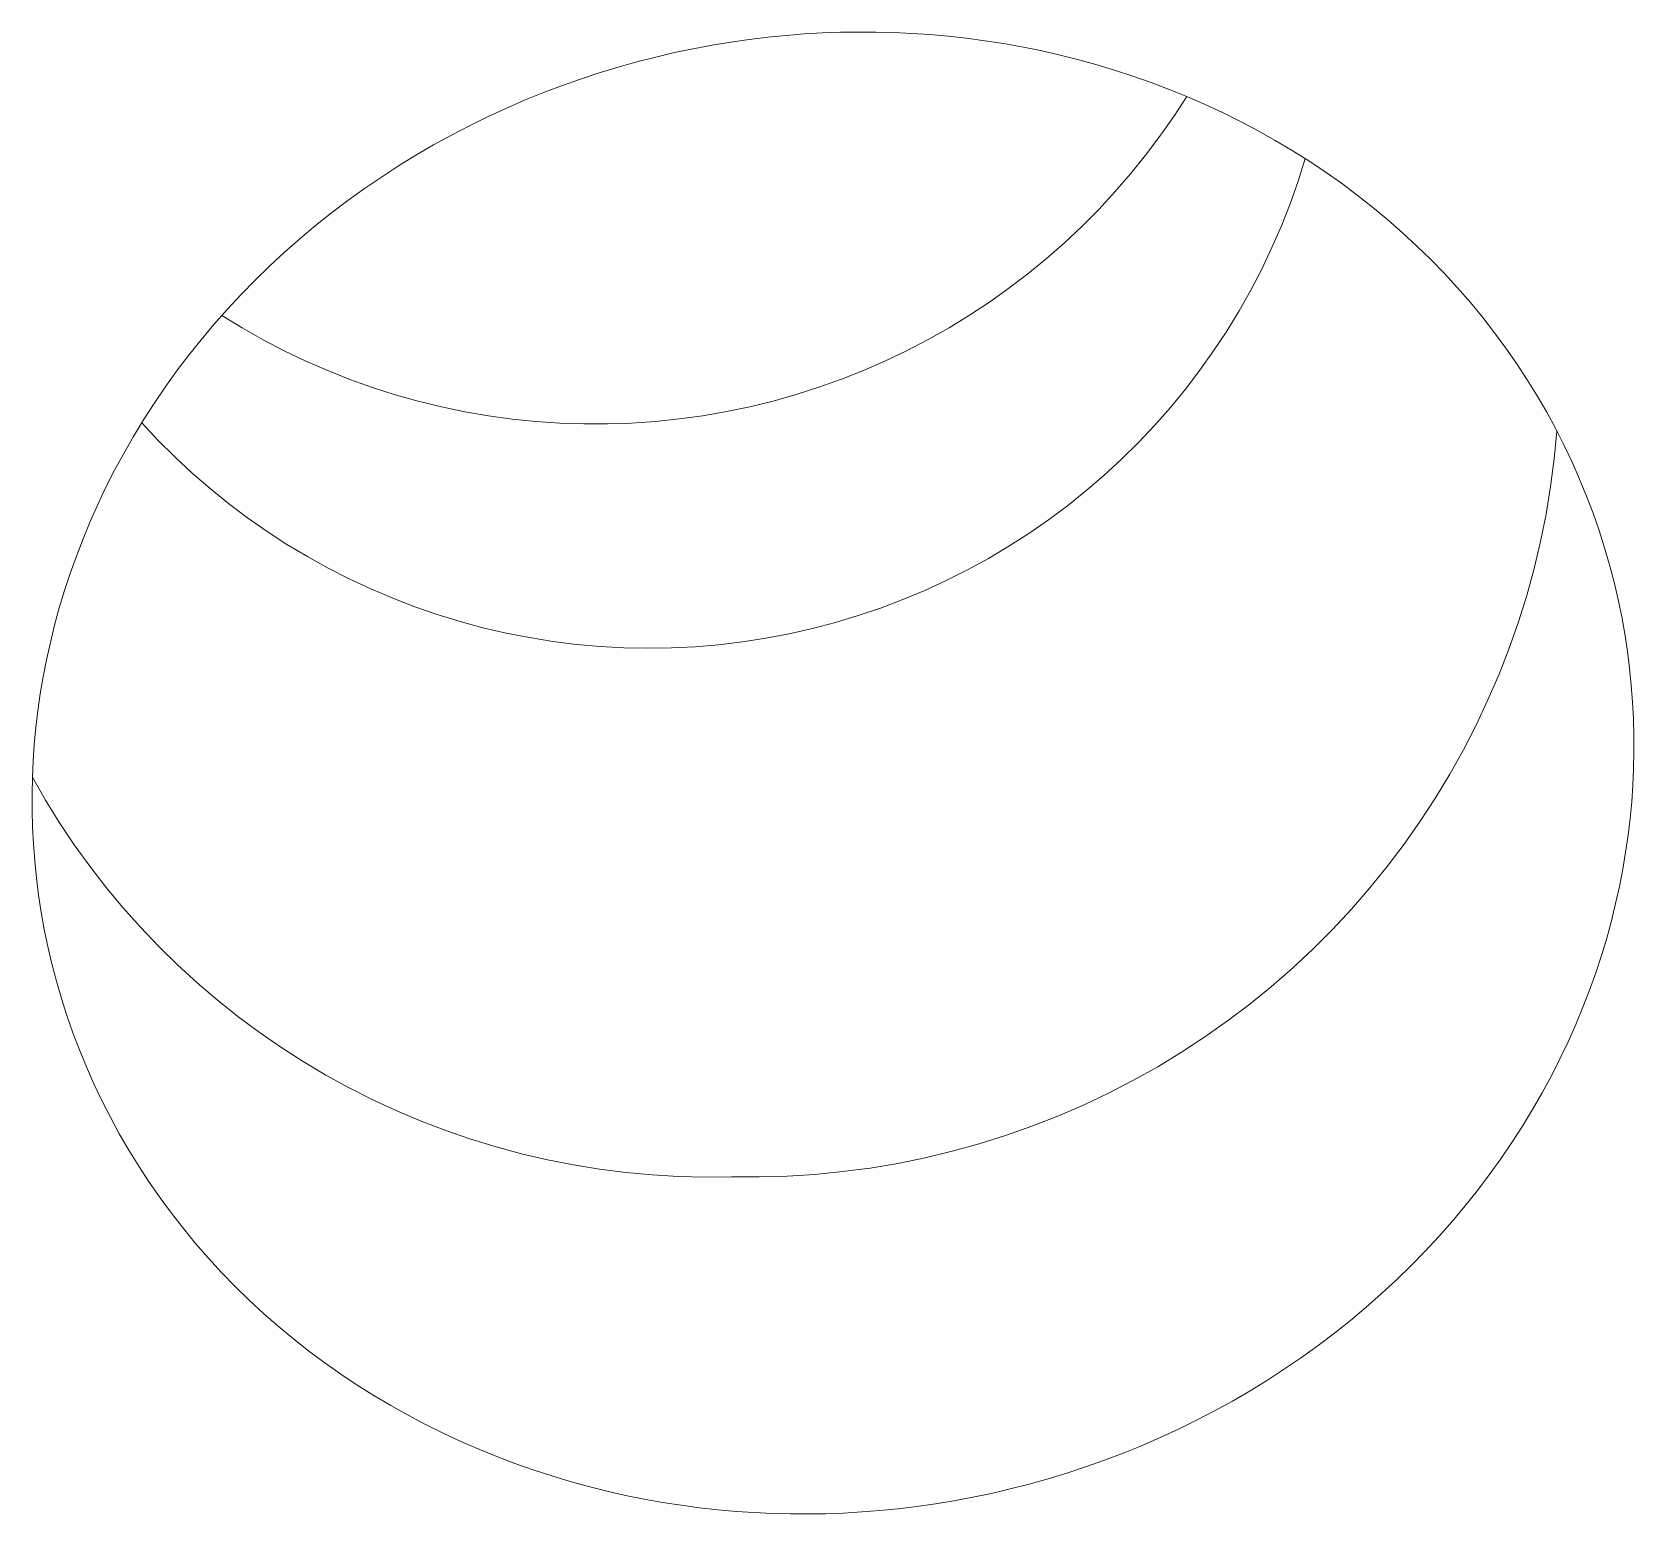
# Model space of a CAD drawing. Header units: millimetres. Extents: x 492 to 7139, y 278 to 5201.
# Drawn here: x 6227.29 to 6232.55, y 3239.7 to 3244.57 of the extents above; entities that cross this region are included whole.
import ezdxf

# ---------------------------------------------------------------- set-up
doc = ezdxf.new("R2010")
doc.units = ezdxf.units.MM
doc.layers.add('ZANO_R', color=7, linetype='Continuous', lineweight=0)

msp = doc.modelspace()

# ---------------------------------------------------------------- linework, layer by layer
at = {"layer": 'ZANO_R'}
for p, q in [((6229.9469, 3244.5657), (6230.0052, 3244.5666)), ((6230.0052, 3244.5666), (6230.0635, 3244.5663)), ((6230.0635, 3244.5663), (6230.1223, 3244.5648)), ((6229.464, 3244.5119), (6229.5255, 3244.5234)), ((6229.5255, 3244.5234), (6229.5868, 3244.5335)), ((6229.5868, 3244.5335), (6229.6477, 3244.5422)), ((6229.6477, 3244.5422), (6229.7084, 3244.5495)), ((6229.7084, 3244.5495), (6229.7687, 3244.5555)), ((6229.7687, 3244.5555), (6229.8285, 3244.5602)), ((6229.8285, 3244.5602), (6229.8879, 3244.5636)), ((6229.8879, 3244.5636), (6229.9469, 3244.5657)), ((6230.1223, 3244.5648), (6230.1815, 3244.5621)), ((6230.1815, 3244.5621), (6230.2411, 3244.5581)), ((6230.2411, 3244.5581), (6230.301, 3244.5527)), ((6230.301, 3244.5527), (6230.3612, 3244.5461)), ((6230.3612, 3244.5461), (6230.4216, 3244.538)), ((6230.4216, 3244.538), (6230.4822, 3244.5286)), ((6230.4822, 3244.5286), (6230.5429, 3244.5178)), ((6230.5429, 3244.5178), (6230.6037, 3244.5055)), ((6229.2169, 3244.4514), (6229.2787, 3244.4688)), ((6229.2787, 3244.4688), (6229.3406, 3244.4846)), ((6229.3406, 3244.4846), (6229.4024, 3244.499)), ((6229.4024, 3244.499), (6229.464, 3244.5119)), ((6230.6037, 3244.5055), (6230.6646, 3244.4918)), ((6230.6646, 3244.4918), (6230.7254, 3244.4766)), ((6230.7254, 3244.4766), (6230.7861, 3244.46)), ((6229.0318, 3244.3905), (6229.0933, 3244.4123)), ((6229.0933, 3244.4123), (6229.155, 3244.4326)), ((6229.155, 3244.4326), (6229.2169, 3244.4514)), ((6230.7861, 3244.46), (6230.8466, 3244.4419)), ((6230.8466, 3244.4419), (6230.907, 3244.4222)), ((6230.907, 3244.4222), (6230.967, 3244.4011)), ((6228.9095, 3244.3424), (6228.9705, 3244.3672)), ((6228.9705, 3244.3672), (6229.0318, 3244.3905)), ((6230.967, 3244.4011), (6231.0268, 3244.3784)), ((6231.0268, 3244.3784), (6231.0861, 3244.3542)), ((6228.7886, 3244.2882), (6228.8489, 3244.3161)), ((6228.8489, 3244.3161), (6228.9095, 3244.3424)), ((6231.0413, 3244.2893), (6231.0841, 3244.3551)), ((6231.0861, 3244.3542), (6231.145, 3244.3286)), ((6231.145, 3244.3286), (6231.2034, 3244.3014)), ((6228.6697, 3244.2281), (6228.7289, 3244.2589)), ((6228.7289, 3244.2589), (6228.7886, 3244.2882)), ((6230.9963, 3244.2249), (6231.0413, 3244.2893)), ((6231.2034, 3244.3014), (6231.2611, 3244.2727)), ((6231.2611, 3244.2727), (6231.3182, 3244.2426)), ((6228.6112, 3244.1959), (6228.6697, 3244.2281)), ((6230.9491, 3244.1622), (6230.9963, 3244.2249)), ((6231.3182, 3244.2426), (6231.3746, 3244.2109)), ((6231.3746, 3244.2109), (6231.4302, 3244.1779)), ((6228.4962, 3244.1271), (6228.5533, 3244.1622)), ((6228.5533, 3244.1622), (6228.6112, 3244.1959)), ((6230.8998, 3244.1011), (6230.9491, 3244.1622)), ((6231.4302, 3244.1779), (6231.485, 3244.1434)), ((6231.4732, 3244.151), (6231.4497, 3244.0766)), ((6228.4399, 3244.0906), (6228.4962, 3244.1271)), ((6230.8484, 3244.0417), (6230.8998, 3244.1011)), ((6231.485, 3244.1434), (6231.5388, 3244.1074)), ((6231.5388, 3244.1074), (6231.5917, 3244.0701)), ((6228.3299, 3244.0135), (6228.3844, 3244.0527)), ((6228.3844, 3244.0527), (6228.4399, 3244.0906)), ((6230.7951, 3243.9842), (6230.8484, 3244.0417)), ((6231.4497, 3244.0766), (6231.4237, 3244.003)), ((6231.5917, 3244.0701), (6231.6436, 3244.0315)), ((6228.2764, 3243.9729), (6228.3299, 3244.0135)), ((6231.4237, 3244.003), (6231.3951, 3243.9304)), ((6231.6436, 3244.0315), (6231.6944, 3243.9915)), ((6231.6944, 3243.9915), (6231.7441, 3243.9503)), ((6228.2239, 3243.9311), (6228.2764, 3243.9729)), ((6230.7397, 3243.9285), (6230.7951, 3243.9842)), ((6231.7441, 3243.9503), (6231.7926, 3243.9078)), ((6228.1223, 3243.8439), (6228.1725, 3243.8881)), ((6228.1725, 3243.8881), (6228.2239, 3243.9311)), ((6230.6825, 3243.8747), (6230.7397, 3243.9285)), ((6231.3951, 3243.9304), (6231.364, 3243.8589)), ((6231.7926, 3243.9078), (6231.8398, 3243.8641)), ((6228.0732, 3243.7985), (6228.1223, 3243.8439)), ((6230.6235, 3243.8229), (6230.6825, 3243.8747)), ((6231.364, 3243.8589), (6231.3305, 3243.7885)), ((6231.8398, 3243.8641), (6231.8858, 3243.8193)), ((6228.0255, 3243.752), (6228.0732, 3243.7985)), ((6230.5628, 3243.7732), (6230.6235, 3243.8229)), ((6231.3305, 3243.7885), (6231.2945, 3243.7192)), ((6231.8858, 3243.8193), (6231.9304, 3243.7733)), ((6227.979, 3243.7045), (6228.0255, 3243.752)), ((6230.4364, 3243.6801), (6230.5004, 3243.7256)), ((6230.5004, 3243.7256), (6230.5628, 3243.7732)), ((6231.9304, 3243.7733), (6231.9736, 3243.7263)), ((6231.9736, 3243.7263), (6232.0155, 3243.6783)), ((6227.9339, 3243.656), (6227.979, 3243.7045)), ((6230.3708, 3243.6369), (6230.4364, 3243.6801)), ((6231.2945, 3243.7192), (6231.2562, 3243.6513)), ((6232.0155, 3243.6783), (6232.0559, 3243.6292)), ((6227.8902, 3243.6065), (6227.9339, 3243.656)), ((6227.9159, 3243.636), (6227.9829, 3243.5951)), ((6230.3039, 3243.5959), (6230.3708, 3243.6369)), ((6231.2562, 3243.6513), (6231.2155, 3243.5848)), ((6232.0559, 3243.6292), (6232.0948, 3243.5793)), ((6227.8479, 3243.5562), (6227.8902, 3243.6065)), ((6227.9829, 3243.5951), (6228.0513, 3243.5565)), ((6230.2355, 3243.5573), (6230.3039, 3243.5959)), ((6231.2155, 3243.5848), (6231.1725, 3243.5197)), ((6232.0948, 3243.5793), (6232.1322, 3243.5286)), ((6227.807, 3243.505), (6227.8479, 3243.5562)), ((6228.0513, 3243.5565), (6228.121, 3243.5202)), ((6228.121, 3243.5202), (6228.1918, 3243.4864)), ((6230.0951, 3243.4871), (6230.1659, 3243.521)), ((6230.1659, 3243.521), (6230.2355, 3243.5573)), ((6231.1725, 3243.5197), (6231.1273, 3243.4561)), ((6232.1322, 3243.5286), (6232.168, 3243.477)), ((6227.7676, 3243.453), (6227.807, 3243.505)), ((6228.1918, 3243.4864), (6228.2638, 3243.4551)), ((6230.0231, 3243.4557), (6230.0951, 3243.4871)), ((6232.168, 3243.477), (6232.2023, 3243.4247)), ((6227.7298, 3243.4003), (6227.7676, 3243.453)), ((6228.2638, 3243.4551), (6228.3368, 3243.4262)), ((6228.3368, 3243.4262), (6228.4107, 3243.3998)), ((6229.8762, 3243.4003), (6229.9501, 3243.4268)), ((6229.9501, 3243.4268), (6230.0231, 3243.4557)), ((6231.1273, 3243.4561), (6231.0799, 3243.3941)), ((6232.2023, 3243.4247), (6232.235, 3243.3717)), ((6227.6935, 3243.3469), (6227.7298, 3243.4003)), ((6228.4107, 3243.3998), (6228.4855, 3243.376)), ((6228.4855, 3243.376), (6228.5611, 3243.3548)), ((6229.7259, 3243.3552), (6229.8014, 3243.3765)), ((6229.8014, 3243.3765), (6229.8762, 3243.4003)), ((6231.0799, 3243.3941), (6231.0304, 3243.3339)), ((6232.235, 3243.3717), (6232.2661, 3243.318)), ((6227.6587, 3243.2929), (6227.6935, 3243.3469)), ((6228.5611, 3243.3548), (6228.6374, 3243.3361)), ((6228.6374, 3243.3361), (6228.7142, 3243.3201)), ((6228.7142, 3243.3201), (6228.7916, 3243.3068)), ((6228.7916, 3243.3068), (6228.8694, 3243.2961)), ((6229.4176, 3243.2963), (6229.4954, 3243.307)), ((6229.4954, 3243.307), (6229.5728, 3243.3204)), ((6229.5728, 3243.3204), (6229.6496, 3243.3365)), ((6229.6496, 3243.3365), (6229.7259, 3243.3552)), ((6231.0304, 3243.3339), (6230.9788, 3243.2753)), ((6232.2661, 3243.318), (6232.2956, 3243.2638)), ((6227.6256, 3243.2383), (6227.6587, 3243.2929)), ((6227.7064, 3243.2269), (6227.6531, 3243.2839)), ((6228.8694, 3243.2961), (6228.9475, 3243.288)), ((6228.9475, 3243.288), (6229.0258, 3243.2827)), ((6229.0258, 3243.2827), (6229.1043, 3243.28)), ((6229.1043, 3243.28), (6229.1828, 3243.28)), ((6229.1828, 3243.28), (6229.2612, 3243.2828)), ((6229.2612, 3243.2828), (6229.3395, 3243.2882)), ((6229.3395, 3243.2882), (6229.4176, 3243.2963)), ((6230.9788, 3243.2753), (6230.9252, 3243.2186)), ((6232.2909, 3243.1649), (6232.2997, 3243.256)), ((6232.2956, 3243.2638), (6232.3234, 3243.2091)), ((6227.594, 3243.1833), (6227.6256, 3243.2383)), ((6227.7616, 3243.1718), (6227.7064, 3243.2269)), ((6230.9252, 3243.2186), (6230.8697, 3243.1638)), ((6232.3234, 3243.2091), (6232.3496, 3243.154)), ((6227.564, 3243.1279), (6227.594, 3243.1833)), ((6227.8188, 3243.1187), (6227.7616, 3243.1718)), ((6230.8697, 3243.1638), (6230.8123, 3243.111)), ((6232.2789, 3243.0742), (6232.2909, 3243.1649)), ((6232.3496, 3243.154), (6232.3742, 3243.0984)), ((6227.5357, 3243.072), (6227.564, 3243.1279)), ((6227.8777, 3243.0675), (6227.8188, 3243.1187)), ((6230.8123, 3243.111), (6230.7531, 3243.0602)), ((6232.3742, 3243.0984), (6232.3971, 3243.0425)), ((6227.509, 3243.0159), (6227.5357, 3243.072)), ((6227.9383, 3243.0185), (6227.8777, 3243.0675)), ((6230.7531, 3243.0602), (6230.6922, 3243.0114)), ((6232.2639, 3242.9839), (6232.2789, 3243.0742)), ((6232.3971, 3243.0425), (6232.4184, 3242.9864)), ((6227.4839, 3242.9595), (6227.509, 3243.0159)), ((6228.0007, 3242.9716), (6227.9383, 3243.0185)), ((6230.6922, 3243.0114), (6230.6297, 3242.9649)), ((6227.4604, 3242.9029), (6227.4839, 3242.9595)), ((6228.0646, 3242.9269), (6228.0007, 3242.9716)), ((6230.6297, 3242.9649), (6230.5655, 3242.9205)), ((6232.2457, 3242.8943), (6232.2639, 3242.9839)), ((6232.4184, 3242.9864), (6232.4381, 3242.93)), ((6227.4385, 3242.8461), (6227.4604, 3242.9029)), ((6228.13, 3242.8844), (6228.0646, 3242.9269)), ((6228.1969, 3242.8442), (6228.13, 3242.8844)), ((6230.5655, 3242.9205), (6230.4999, 3242.8783)), ((6232.2245, 3242.8053), (6232.2457, 3242.8943)), ((6232.4381, 3242.93), (6232.4561, 3242.8735)), ((6227.4182, 3242.7893), (6227.4385, 3242.8461)), ((6228.2651, 3242.8064), (6228.1969, 3242.8442)), ((6230.4328, 3242.8385), (6230.3644, 3242.801)), ((6230.4999, 3242.8783), (6230.4328, 3242.8385)), ((6232.4561, 3242.8735), (6232.4726, 3242.8169)), ((6227.3995, 3242.7325), (6227.4182, 3242.7893)), ((6228.3346, 3242.771), (6228.2651, 3242.8064)), ((6230.3644, 3242.801), (6230.2947, 3242.766)), ((6232.2002, 3242.717), (6232.2245, 3242.8053)), ((6232.4726, 3242.8169), (6232.4874, 3242.7602)), ((6227.3825, 3242.6756), (6227.3995, 3242.7325)), ((6228.4053, 3242.738), (6228.3346, 3242.771)), ((6228.4771, 3242.7075), (6228.4053, 3242.738)), ((6230.2238, 3242.7333), (6230.1519, 3242.7032)), ((6230.2947, 3242.766), (6230.2238, 3242.7333)), ((6232.4874, 3242.7602), (6232.5006, 3242.7036)), ((6227.3669, 3242.6189), (6227.3825, 3242.6756)), ((6228.5499, 3242.6795), (6228.4771, 3242.7075)), ((6228.6236, 3242.654), (6228.5499, 3242.6795)), ((6230.0789, 3242.6755), (6230.0051, 3242.6505)), ((6230.1519, 3242.7032), (6230.0789, 3242.6755)), ((6232.1729, 3242.6297), (6232.2002, 3242.717)), ((6232.5006, 3242.7036), (6232.5123, 3242.647)), ((6228.6982, 3242.6311), (6228.6236, 3242.654)), ((6228.7735, 3242.6108), (6228.6982, 3242.6311)), ((6229.9304, 3242.6279), (6229.855, 3242.6081)), ((6230.0051, 3242.6505), (6229.9304, 3242.6279)), ((6232.1426, 3242.5434), (6232.1729, 3242.6297)), ((6232.5123, 3242.647), (6232.5224, 3242.5905)), ((6227.353, 3242.5623), (6227.3669, 3242.6189)), ((6228.8495, 3242.5932), (6228.7735, 3242.6108)), ((6228.9261, 3242.5782), (6228.8495, 3242.5932)), ((6229.0031, 3242.5658), (6228.9261, 3242.5782)), ((6229.7023, 3242.5762), (6229.6252, 3242.5642)), ((6229.7789, 3242.5908), (6229.7023, 3242.5762)), ((6229.855, 3242.6081), (6229.7789, 3242.5908)), ((6232.5224, 3242.5905), (6232.5311, 3242.5342)), ((6227.3405, 3242.5058), (6227.353, 3242.5623)), ((6229.0805, 3242.5562), (6229.0031, 3242.5658)), ((6229.1582, 3242.5492), (6229.0805, 3242.5562)), ((6229.2361, 3242.5449), (6229.1582, 3242.5492)), ((6229.3141, 3242.5434), (6229.2361, 3242.5449)), ((6229.3921, 3242.5445), (6229.3141, 3242.5434)), ((6229.47, 3242.5484), (6229.3921, 3242.5445)), ((6229.5477, 3242.555), (6229.47, 3242.5484)), ((6229.6252, 3242.5642), (6229.5477, 3242.555)), ((6232.1094, 3242.4581), (6232.1426, 3242.5434)), ((6232.5311, 3242.5342), (6232.5382, 3242.478)), ((6227.3296, 3242.4496), (6227.3405, 3242.5058)), ((6232.5382, 3242.478), (6232.5438, 3242.4222)), ((6227.3201, 3242.3936), (6227.3296, 3242.4496)), ((6232.0732, 3242.3741), (6232.1094, 3242.4581)), ((6232.5438, 3242.4222), (6232.5481, 3242.3666)), ((6227.3121, 3242.338), (6227.3201, 3242.3936)), ((6232.0342, 3242.2913), (6232.0732, 3242.3741)), ((6232.5481, 3242.3666), (6232.5509, 3242.3113)), ((6227.3056, 3242.2827), (6227.3121, 3242.338)), ((6232.5509, 3242.3113), (6232.5524, 3242.2565)), ((6227.3004, 3242.2278), (6227.3056, 3242.2827)), ((6231.9923, 3242.21), (6232.0342, 3242.2913)), ((6232.5524, 3242.2565), (6232.5525, 3242.202)), ((6227.2966, 3242.1733), (6227.3004, 3242.2278)), ((6231.9477, 3242.1301), (6231.9923, 3242.21)), ((6232.5525, 3242.202), (6232.5513, 3242.148)), ((6227.2941, 3242.1193), (6227.2966, 3242.1733)), ((6232.5513, 3242.148), (6232.5488, 3242.094)), ((6227.2929, 3242.0653), (6227.2941, 3242.1193)), ((6227.2941, 3242.1197), (6227.3374, 3242.0445)), ((6231.9004, 3242.0518), (6231.9477, 3242.1301)), ((6232.5488, 3242.094), (6232.545, 3242.0396)), ((6227.293, 3242.0109), (6227.2929, 3242.0653)), ((6227.3374, 3242.0445), (6227.3833, 3241.9707)), ((6231.8504, 3241.9752), (6231.9004, 3242.0518)), ((6227.2945, 3241.956), (6227.293, 3242.0109)), ((6232.545, 3242.0396), (6232.5398, 3241.9847)), ((6227.2973, 3241.9008), (6227.2945, 3241.956)), ((6227.3833, 3241.9707), (6227.4317, 3241.8985)), ((6231.7978, 3241.9003), (6231.8504, 3241.9752)), ((6232.5398, 3241.9847), (6232.5332, 3241.9294)), ((6227.3016, 3241.8452), (6227.2973, 3241.9008)), ((6227.4317, 3241.8985), (6227.4824, 3241.8281)), ((6231.7426, 3241.8273), (6231.7978, 3241.9003)), ((6232.5332, 3241.9294), (6232.5252, 3241.8738)), ((6227.3072, 3241.7893), (6227.3016, 3241.8452)), ((6232.5252, 3241.8738), (6232.5158, 3241.8178)), ((6227.3144, 3241.7332), (6227.3072, 3241.7893)), ((6227.4824, 3241.8281), (6227.5356, 3241.7594)), ((6231.685, 3241.7563), (6231.7426, 3241.8273)), ((6232.5158, 3241.8178), (6232.5048, 3241.7616)), ((6227.323, 3241.6769), (6227.3144, 3241.7332)), ((6227.5356, 3241.7594), (6227.5911, 3241.6925)), ((6231.6249, 3241.6872), (6231.685, 3241.7563)), ((6232.5048, 3241.7616), (6232.4924, 3241.7051)), ((6227.3331, 3241.6204), (6227.323, 3241.6769)), ((6227.5911, 3241.6925), (6227.6488, 3241.6276)), ((6231.5625, 3241.6203), (6231.6249, 3241.6872)), ((6232.4924, 3241.7051), (6232.4784, 3241.6485)), ((6227.6488, 3241.6276), (6227.7087, 3241.5647)), ((6232.4784, 3241.6485), (6232.4629, 3241.5918)), ((6227.3448, 3241.5638), (6227.3331, 3241.6204)), ((6231.4979, 3241.5555), (6231.5625, 3241.6203)), ((6232.4629, 3241.5918), (6232.4458, 3241.535)), ((6227.3581, 3241.5071), (6227.3448, 3241.5638)), ((6227.7087, 3241.5647), (6227.7708, 3241.5039)), ((6231.4311, 3241.4931), (6231.4979, 3241.5555)), ((6232.4458, 3241.535), (6232.4271, 3241.4781)), ((6227.3729, 3241.4505), (6227.3581, 3241.5071)), ((6227.7708, 3241.5039), (6227.8348, 3241.4453)), ((6231.3621, 3241.4329), (6231.4311, 3241.4931)), ((6232.4271, 3241.4781), (6232.4068, 3241.4213)), ((6227.3893, 3241.3938), (6227.3729, 3241.4505)), ((6227.8348, 3241.4453), (6227.9009, 3241.3888)), ((6231.2911, 3241.3752), (6231.3621, 3241.4329)), ((6232.4068, 3241.4213), (6232.3849, 3241.3646)), ((6227.4074, 3241.3373), (6227.3893, 3241.3938)), ((6227.9009, 3241.3888), (6227.9688, 3241.3347)), ((6231.2182, 3241.3199), (6231.2911, 3241.3752)), ((6232.3849, 3241.3646), (6232.3614, 3241.308)), ((6227.4271, 3241.281), (6227.4074, 3241.3373)), ((6227.9688, 3241.3347), (6228.0385, 3241.2829)), ((6231.1434, 3241.2672), (6231.2182, 3241.3199)), ((6232.3614, 3241.308), (6232.3363, 3241.2516)), ((6227.4484, 3241.2248), (6227.4271, 3241.281)), ((6228.0385, 3241.2829), (6228.11, 3241.2335)), ((6231.0669, 3241.2171), (6231.1434, 3241.2672)), ((6227.4713, 3241.169), (6227.4484, 3241.2248)), ((6228.11, 3241.2335), (6228.1831, 3241.1866)), ((6230.9887, 3241.1696), (6231.0669, 3241.2171)), ((6232.3363, 3241.2516), (6232.3096, 3241.1954)), ((6227.4959, 3241.1134), (6227.4713, 3241.169)), ((6228.1831, 3241.1866), (6228.2578, 3241.1422)), ((6230.9089, 3241.1249), (6230.9887, 3241.1696)), ((6232.3096, 3241.1954), (6232.2812, 3241.1396)), ((6227.5221, 3241.0583), (6227.4959, 3241.1134)), ((6228.2578, 3241.1422), (6228.3339, 3241.1004)), ((6228.3339, 3241.1004), (6228.4114, 3241.0612)), ((6230.8276, 3241.0829), (6230.9089, 3241.1249)), ((6232.2812, 3241.1396), (6232.2513, 3241.0841)), ((6227.55, 3241.0036), (6227.5221, 3241.0583)), ((6228.4114, 3241.0612), (6228.4902, 3241.0247)), ((6230.6609, 3241.0075), (6230.7449, 3241.0437)), ((6230.7449, 3241.0437), (6230.8276, 3241.0829)), ((6232.2513, 3241.0841), (6232.2197, 3241.0291)), ((6227.5794, 3240.9494), (6227.55, 3241.0036)), ((6228.4902, 3241.0247), (6228.5703, 3240.9909)), ((6228.5703, 3240.9909), (6228.6514, 3240.9598)), ((6230.5757, 3240.9741), (6230.6609, 3241.0075)), ((6232.2197, 3241.0291), (6232.1865, 3240.9746)), ((6227.6105, 3240.8957), (6227.5794, 3240.9494)), ((6228.6514, 3240.9598), (6228.7335, 3240.9316)), ((6230.4021, 3240.9162), (6230.4894, 3240.9437)), ((6230.4894, 3240.9437), (6230.5757, 3240.9741)), ((6232.1865, 3240.9746), (6232.1518, 3240.9206)), ((6227.6432, 3240.8427), (6227.6105, 3240.8957)), ((6228.7335, 3240.9316), (6228.8166, 3240.9061)), ((6228.8166, 3240.9061), (6228.9004, 3240.8835)), ((6230.225, 3240.8704), (6230.3139, 3240.8918)), ((6230.3139, 3240.8918), (6230.4021, 3240.9162)), ((6232.1518, 3240.9206), (6232.1155, 3240.8672)), ((6227.6775, 3240.7904), (6227.6432, 3240.8427)), ((6228.9004, 3240.8835), (6228.985, 3240.8638)), ((6228.985, 3240.8638), (6229.0703, 3240.847)), ((6229.0703, 3240.847), (6229.156, 3240.8331)), ((6229.156, 3240.8331), (6229.2422, 3240.8221)), ((6229.9544, 3240.8249), (6230.0451, 3240.8369)), ((6230.0451, 3240.8369), (6230.1353, 3240.8521)), ((6230.1353, 3240.8521), (6230.225, 3240.8704)), ((6232.1155, 3240.8672), (6232.0776, 3240.8145)), ((6227.7134, 3240.7388), (6227.6775, 3240.7904)), ((6229.2422, 3240.8221), (6229.3287, 3240.8141)), ((6229.3287, 3240.8141), (6229.4154, 3240.8091)), ((6229.4154, 3240.8091), (6229.5022, 3240.807)), ((6229.5022, 3240.807), (6229.5891, 3240.8079)), ((6229.5891, 3240.8079), (6229.6806, 3240.8074)), ((6229.6806, 3240.8074), (6229.772, 3240.8101)), ((6229.772, 3240.8101), (6229.8633, 3240.8159)), ((6229.8633, 3240.8159), (6229.9544, 3240.8249)), ((6232.0776, 3240.8145), (6232.0383, 3240.7625)), ((6227.7508, 3240.6881), (6227.7134, 3240.7388)), ((6232.0383, 3240.7625), (6231.9974, 3240.7113)), ((6227.7897, 3240.6382), (6227.7508, 3240.6881)), ((6231.9974, 3240.7113), (6231.9551, 3240.661)), ((6227.8301, 3240.5892), (6227.7897, 3240.6382)), ((6231.9551, 3240.661), (6231.9114, 3240.6115)), ((6227.8719, 3240.5411), (6227.8301, 3240.5892)), ((6231.9114, 3240.6115), (6231.8663, 3240.563)), ((6227.9152, 3240.4941), (6227.8719, 3240.5411)), ((6231.8663, 3240.563), (6231.8198, 3240.5155)), ((6227.9598, 3240.4482), (6227.9152, 3240.4941)), ((6231.772, 3240.469), (6231.723, 3240.4237)), ((6231.8198, 3240.5155), (6231.772, 3240.469)), ((6228.0058, 3240.4033), (6227.9598, 3240.4482)), ((6231.723, 3240.4237), (6231.6728, 3240.3795)), ((6228.053, 3240.3596), (6228.0058, 3240.4033)), ((6228.1015, 3240.3172), (6228.053, 3240.3596)), ((6231.6728, 3240.3795), (6231.6214, 3240.3364)), ((6228.1512, 3240.2759), (6228.1015, 3240.3172)), ((6231.6214, 3240.3364), (6231.569, 3240.2947)), ((6228.202, 3240.236), (6228.1512, 3240.2759)), ((6231.5154, 3240.2541), (6231.4609, 3240.2149)), ((6231.569, 3240.2947), (6231.5154, 3240.2541)), ((6228.2539, 3240.1973), (6228.202, 3240.236)), ((6231.4609, 3240.2149), (6231.4055, 3240.177)), ((6228.3068, 3240.16), (6228.2539, 3240.1973)), ((6228.3606, 3240.1241), (6228.3068, 3240.16)), ((6231.4055, 3240.177), (6231.3492, 3240.1405)), ((6228.4154, 3240.0896), (6228.3606, 3240.1241)), ((6231.292, 3240.1054), (6231.2342, 3240.0717)), ((6231.3492, 3240.1405), (6231.292, 3240.1054)), ((6228.471, 3240.0566), (6228.4154, 3240.0896)), ((6228.5274, 3240.025), (6228.471, 3240.0566)), ((6231.2342, 3240.0717), (6231.1756, 3240.0395)), ((6228.5845, 3239.9948), (6228.5274, 3240.025)), ((6228.6423, 3239.9661), (6228.5845, 3239.9948)), ((6231.1164, 3240.0087), (6231.0567, 3239.9794)), ((6231.1756, 3240.0395), (6231.1164, 3240.0087)), ((6228.7006, 3239.939), (6228.6423, 3239.9661)), ((6228.7595, 3239.9133), (6228.7006, 3239.939)), ((6230.9965, 3239.9516), (6230.9359, 3239.9252)), ((6231.0567, 3239.9794), (6230.9965, 3239.9516)), ((6228.8188, 3239.8892), (6228.7595, 3239.9133)), ((6228.8786, 3239.8665), (6228.8188, 3239.8892)), ((6230.8749, 3239.9004), (6230.8136, 3239.8771)), ((6230.9359, 3239.9252), (6230.8749, 3239.9004)), ((6228.9386, 3239.8454), (6228.8786, 3239.8665)), ((6228.999, 3239.8257), (6228.9386, 3239.8454)), ((6230.6904, 3239.835), (6230.6286, 3239.8162)), ((6230.7521, 3239.8553), (6230.6904, 3239.835)), ((6230.8136, 3239.8771), (6230.7521, 3239.8553)), ((6229.0595, 3239.8076), (6228.999, 3239.8257)), ((6229.1202, 3239.7909), (6229.0595, 3239.8076)), ((6229.181, 3239.7758), (6229.1202, 3239.7909)), ((6230.5049, 3239.783), (6230.4431, 3239.7687)), ((6230.5667, 3239.7989), (6230.5049, 3239.783)), ((6230.6286, 3239.8162), (6230.5667, 3239.7989)), ((6229.2419, 3239.7621), (6229.181, 3239.7758)), ((6229.3027, 3239.7498), (6229.2419, 3239.7621)), ((6229.3634, 3239.739), (6229.3027, 3239.7498)), ((6229.424, 3239.7296), (6229.3634, 3239.739)), ((6229.4844, 3239.7216), (6229.424, 3239.7296)), ((6230.2587, 3239.7342), (6230.1977, 3239.7255)), ((6230.3199, 3239.7442), (6230.2587, 3239.7342)), ((6230.3814, 3239.7557), (6230.3199, 3239.7442)), ((6230.4431, 3239.7687), (6230.3814, 3239.7557)), ((6229.5446, 3239.7149), (6229.4844, 3239.7216)), ((6229.6044, 3239.7096), (6229.5446, 3239.7149)), ((6229.664, 3239.7055), (6229.6044, 3239.7096)), ((6229.7232, 3239.7028), (6229.664, 3239.7055)), ((6229.782, 3239.7013), (6229.7232, 3239.7028)), ((6229.8403, 3239.701), (6229.782, 3239.7013)), ((6229.8987, 3239.7019), (6229.8403, 3239.701)), ((6229.9575, 3239.7041), (6229.8987, 3239.7019)), ((6230.0169, 3239.7075), (6229.9575, 3239.7041)), ((6230.0768, 3239.7121), (6230.0169, 3239.7075)), ((6230.1371, 3239.7181), (6230.0768, 3239.7121)), ((6230.1977, 3239.7255), (6230.1371, 3239.7181))]:
    msp.add_line(p, q, dxfattribs=at)

doc.saveas('drawing.dxf')
